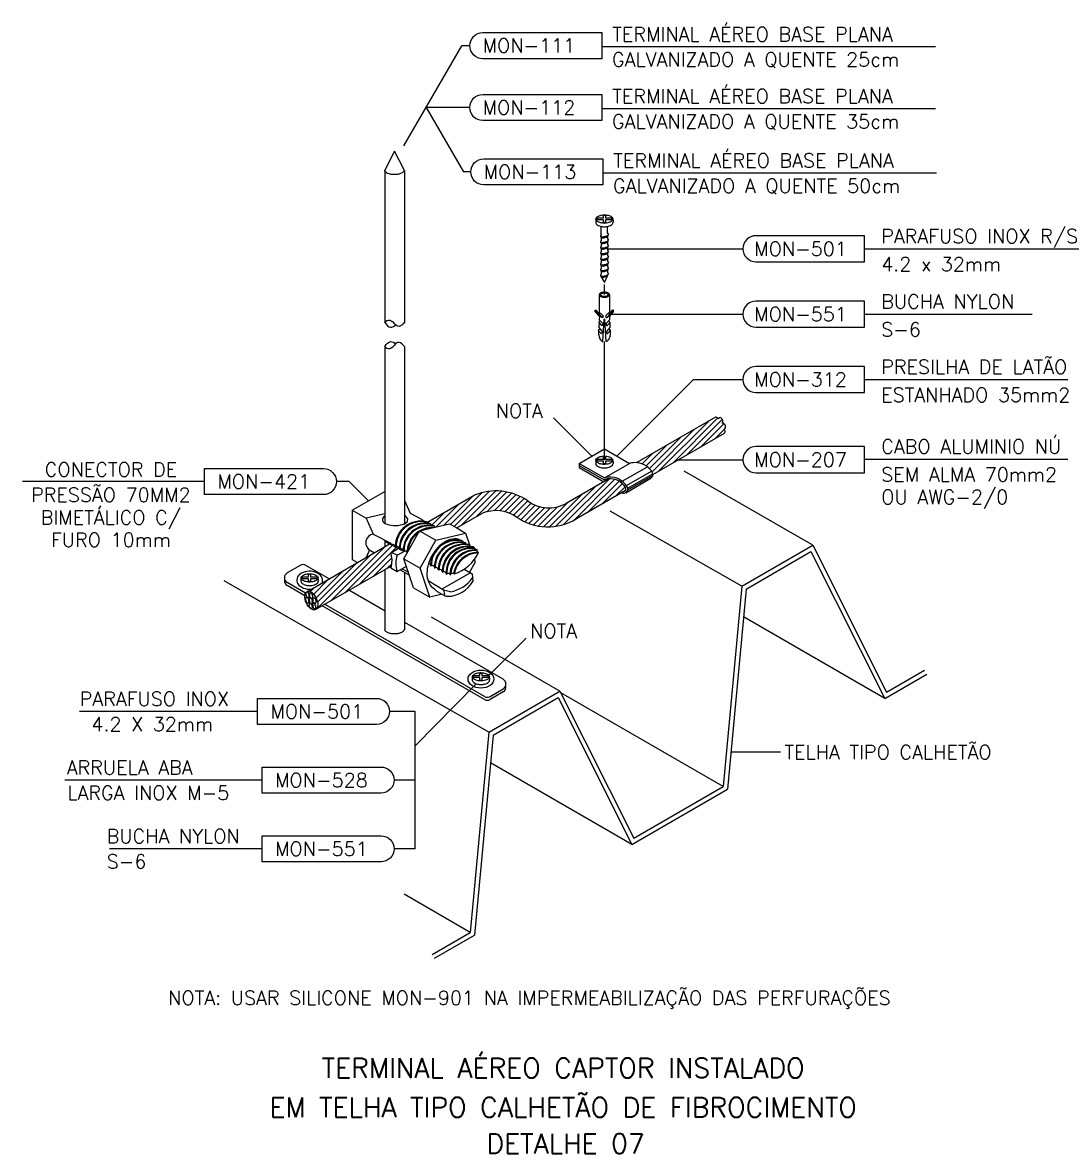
# Model space of a CAD drawing. Extents: x -1836 to 8857, y -4220 to 3051.
# Drawn here: x 7155 to 7987, y -1178 to -272 of the extents above; entities that cross this region are included whole.
import ezdxf
from ezdxf.enums import TextEntityAlignment as Align

# ---------------------------------------------------------------- set-up
doc = ezdxf.new("R2010")
doc.units = 0
doc.header["$MEASUREMENT"] = 0
for name, color, linetype in [('15', 1, 'CONTINUOUS'), ('25', 2, 'CONTINUOUS'), ('50', 5, 'CONTINUOUS')]:
    doc.layers.add(name, color=color, linetype=linetype)
doc.styles.add('25CL', font='ROMANS.shx', dxfattribs={"height": 2.5})
doc.styles.add('35CL', font='ROMANS.shx', dxfattribs={"height": 3.5})

# ---------------------------------------------------------------- blocks, each defined once
blk = doc.blocks.new('CABPAR')
at = {"layer": '25'}
for p, q in [((137.23, 193.35), (137.23, 193.02)), ((138.6, 193.45), (137.48, 193.45)), ((137.52, 193.8), (138.6, 193.8)), ((138.6, 193.8), (138.6, 194.18)), ((138.6, 193.01), (138.6, 193.45)), ((138.95, 193.8), (140.03, 193.8)), ((140.07, 193.45), (138.95, 193.45)), ((140.32, 193.35), (140.32, 193.02))]:
    blk.add_line(p, q, dxfattribs=at)
for points in [[(138.95, 194.18), (138.95, 193.8)], [(138.95, 193.45), (138.95, 193.01)]]:
    blk.add_lwpolyline(points, dxfattribs=at)
blk.add_lwpolyline([(137.23, 193.02, 0.171363), (137.32, 192.74, 0.104784), (137.68, 192.45, 0.066292), (138.15, 192.29, 0.052434), (138.78, 192.22, 0.052434), (139.4, 192.29, 0.066292), (139.87, 192.45, 0.104784), (140.23, 192.74, 0.171363), (140.32, 193.02, 0.171363)], format="xyb", dxfattribs=at)
for centre, start, end in [((138.23, 193.35), 156.6029, 180), ((139.32, 193.35), 360, 23.2617)]:
    blk.add_arc(centre, 1, start, end, dxfattribs=at)
for points, knots in [([(137.28, 193.6), (137.28, 193.48), (137.33, 193.37), (137.56, 193.15), (137.73, 193.05), (138.15, 192.91), (138.39, 192.87), (138.97, 192.84), (139.31, 192.88), (139.87, 193.07), (140.08, 193.21), (140.3, 193.5), (140.3, 193.66), (140.13, 193.93), (139.98, 194.06), (139.57, 194.24), (139.31, 194.3), (138.76, 194.35), (138.47, 194.34), (137.96, 194.23), (137.73, 194.14), (137.41, 193.92), (137.31, 193.79), (137.28, 193.64), (137.28, 193.62), (137.28, 193.6)], [0, 0, 0, 0, 0.494464, 0.494464, 0.988928, 0.988928, 1.483392, 1.483392, 2.137893, 2.137893, 2.792394, 2.792394, 3.446894, 3.446894, 3.994497, 3.994497, 4.5421, 4.5421, 5.089703, 5.089703, 5.637306, 5.637306, 6.184909, 6.184909, 6.283185, 6.283185, 6.283185, 6.283185]), ([(137.52, 193.8), (137.47, 193.74), (137.44, 193.68), (137.43, 193.62), (137.43, 193.61), (137.43, 193.6), (137.43, 193.56), (137.44, 193.51), (137.47, 193.46), (137.48, 193.45), (137.48, 193.45)], [5.8463039, 5.8463039, 5.8463039, 5.8463039, 6.180354, 6.180354, 6.2831853, 6.2831853, 6.2831853, 6.5890722, 6.5890722, 6.6212886, 6.6212886, 6.6212886, 6.6212886]), ([(138.95, 194.18), (138.85, 194.19), (138.75, 194.19), (138.63, 194.19), (138.62, 194.19), (138.6, 194.18)], [10.8721339, 10.8721339, 10.8721339, 10.8721339, 11.0851133, 11.0851133, 11.1153248, 11.1153248, 11.1153248, 11.1153248]), ([(140.07, 193.45), (140.1, 193.49), (140.12, 193.53), (140.13, 193.61), (140.12, 193.66), (140.08, 193.74), (140.06, 193.77), (140.03, 193.8)], [9.0870699, 9.0870699, 9.0870699, 9.0870699, 9.3535221, 9.3535221, 9.6944157, 9.6944157, 9.8615353, 9.8615353, 9.8615353, 9.8615353]), ([(138.6, 193.01), (138.68, 193), (138.77, 193), (138.88, 193.01), (138.92, 193.01), (138.95, 193.01)], [7.7341555, 7.7341555, 7.7341555, 7.7341555, 7.9027734, 7.9027734, 7.9773547, 7.9773547, 7.9773547, 7.9773547])]:
    blk.add_open_spline(points, degree=3, knots=knots, dxfattribs=at)
blk = doc.blocks.new('PARAFUSO')
at = {"layer": '15'}
blk.add_blockref('CABPAR', (-138.78, -193.02), dxfattribs=at)

msp = doc.modelspace()

# ---------------------------------------------------------------- hatches: boundary and pattern name
at = {"layer": '15'}
h = msp.add_hatch(dxfattribs=at)
h.set_pattern_fill('ANSI31', color=256, scale=27, angle=180, style=0)
h.set_pattern_definition([(225, (-20878.1366, 2189.2876), (2.3864854, -2.3864854), [])])
h.paths.add_polyline_path([(7646.54, -624.9, -0.005493), (7646.89, -624.94, -0.247492), (7659.21, -633.16, -0.082961), (7659.46, -634.27), (7716.8, -601.15), (7716.53, -598.02), (7717.17, -594.63), (7714.72, -593.24), (7715.07, -590.36), (7711.71, -589.64), (7709.46, -588.58)])
h.paths.add_polyline_path([(7589.93, -657.59, -0.295046), (7559.29, -655.54, 0.256772), (7516.36, -651.07), (7478.4, -672.84, 0.163387), (7479.67, -673.63, -0.020598), (7481.32, -673.95, -0.980636), (7481.32, -674.23, 0.185268), (7482.67, -675.29, -0.022234), (7484.45, -675.62, -0.980443), (7484.45, -675.91, 0.087924), (7484.98, -676.51), (7496.45, -673.84), (7502.34, -677.23), (7522.49, -665.6, -0.256772), (7550.3, -668.5, 0.284361), (7596.38, -670.92), (7637.43, -647.22, 0.268914), (7637.7, -645.32, 0.297539), (7624.24, -637.78)])
h = msp.add_hatch(dxfattribs=at)
h.set_pattern_fill('ANSI31', color=256, scale=27, angle=180, style=0)
h.set_pattern_definition([(225, (-19767.6105, 2322.525), (2.3864854, -2.3864854), [])])
edge = h.paths.add_edge_path()
edge.add_line((7449.92, -707.5), (7450.02, -707.41))
edge.add_arc((7432.31, -703.26), 18.19, 346.82636, 378.92868)
edge.add_line((7449.51, -697.36), (7455.75, -693.76))
edge.add_line((7455.75, -693.76), (7448.62, -690.04))
edge.add_line((7448.62, -690.04), (7382.37, -728.29))
edge.add_arc((7383.23, -730.2), 2.1, 97.76507, 114.07724, ccw=False)
edge.add_ellipse((7385.79, -735.42), major_axis=(-3.42, 7.13), ratio=0.527314, start_angle=184.60859, end_angle=360, ccw=False)
edge.add_line((7389.51, -742.38), (7449.92, -707.5))

# ---------------------------------------------------------------- linework, layer by layer
at = {"layer": '15', "color": 1}
for p, q in [((7460.08, -371.12), (7506.4, -290.9)), ((7512.81, -290.9), (7506.4, -290.9)), ((7885.82, -291.9), (7618.39, -291.9)), ((7512.81, -340.38), (7477.83, -340.38)), ((7477.83, -340.38), (7507.61, -391.97)), ((7885.82, -341.4), (7618.39, -341.4)), ((7513.61, -391.97), (7507.61, -391.97)), ((7886.62, -392.97), (7619.2, -392.97)), ((7300.42, -640.06), (7154.68, -640.06)), ((7416.26, -640.07), (7406.01, -640.07)), ((7342.89, -824.17), (7200.12, -824.17)), ((7468.99, -824.16), (7448.48, -824.16)), ((7468.99, -934.2), (7468.99, -824.16)), ((7346.58, -879.19), (7188.36, -879.19)), ((7468.99, -879.18), (7452.16, -879.18)), ((7346.58, -934.21), (7224.26, -934.21)), ((7468.99, -934.2), (7452.16, -934.2))]:
    msp.add_line(p, q, dxfattribs=at)
at = {"layer": '15'}
for p, q in [((7623.12, -453.55), (7731.5, -453.55)), ((7828.74, -453.56), (8023.12, -453.56)), ((7620.56, -490.27), (7620.56, -482.08)), ((7626.21, -505.93), (7731.5, -505.93)), ((7828.74, -505.94), (7963.01, -505.94)), ((7620.56, -622.81), (7620.56, -527.92)), ((7630.59, -619.74), (7692.03, -558.3)), ((7692.03, -558.3), (7731.5, -558.3)), ((7828.74, -558.31), (8012.51, -558.31)), ((7579.79, -589.02), (7610.51, -619.74)), ((7679.77, -622.54), (7731.5, -622.51)), ((7828.74, -622.04), (8020.32, -622.04)), ((7634.86, -639.75), (7654.95, -628.15)), ((7638.2, -643.26), (7658.29, -631.66)), ((7639.3, -645.34), (7659.39, -633.74)), ((7431.62, -655.42), (7416.26, -640.07)), ((7639.31, -646.7), (7659.4, -635.1)), ((7557.99, -765.37), (7527.27, -796.09)), ((7468.99, -851.67), (7517.83, -802.01)), ((7721.89, -856.59), (7761.53, -856.59))]:
    msp.add_line(p, q, dxfattribs=at)
for points in [[(7617.4, -443.46, 0.24548), (7617.59, -443.71, 0.082009), (7618.46, -443.91, 0.04047), (7619.44, -443.9, 0.029714), (7620.75, -443.7, 0.029714), (7622.04, -443.35, 0.04047), (7622.93, -442.96, 0.082009), (7623.64, -442.42, 0.24548), (7623.72, -442.12, 0.24548)], [(7617.97, -444.38, 0.24548), (7618.13, -444.58, 0.082009), (7618.84, -444.75, 0.04047), (7619.64, -444.74, 0.029714), (7620.72, -444.58, 0.029714), (7621.77, -444.29, 0.04047), (7622.51, -443.97, 0.082009), (7623.08, -443.53, 0.24548), (7623.15, -443.28, 0.24548)], [(7617.4, -447.97, 0.24548), (7617.59, -448.22, 0.082009), (7618.46, -448.42, 0.04047), (7619.44, -448.41, 0.029714), (7620.75, -448.21, 0.029714), (7622.04, -447.86, 0.04047), (7622.93, -447.47, 0.082009), (7623.64, -446.93, 0.24548), (7623.72, -446.63, 0.24548)], [(7617.4, -452.49, 0.24548), (7617.59, -452.73, 0.082009), (7618.46, -452.93, 0.04047), (7619.44, -452.92, 0.029714), (7620.75, -452.73, 0.029714), (7622.04, -452.37, 0.04047), (7622.93, -451.98, 0.082009), (7623.64, -451.44, 0.24548), (7623.72, -451.14, 0.24548)], [(7617.97, -448.89, 0.24548), (7618.13, -449.09, 0.082009), (7618.84, -449.26, 0.04047), (7619.64, -449.25, 0.029714), (7620.72, -449.09, 0.029714), (7621.77, -448.8, 0.04047), (7622.51, -448.48, 0.082009), (7623.08, -448.04, 0.24548), (7623.15, -447.79, 0.24548)], [(7617.97, -453.4, 0.24548), (7618.13, -453.6, 0.082009), (7618.84, -453.77, 0.04047), (7619.64, -453.76, 0.029714), (7620.72, -453.6, 0.029714), (7621.77, -453.31, 0.04047), (7622.51, -452.99, 0.082009), (7623.08, -452.55, 0.24548), (7623.15, -452.3, 0.24548)], [(7617.4, -457, 0.24548), (7617.59, -457.24, 0.082009), (7618.46, -457.44, 0.04047), (7619.44, -457.43, 0.029714), (7620.75, -457.24, 0.029714), (7622.04, -456.88, 0.04047), (7622.93, -456.49, 0.082009), (7623.64, -455.95, 0.24548), (7623.72, -455.65, 0.24548)], [(7617.4, -461.51, 0.24548), (7617.59, -461.75, 0.082009), (7618.46, -461.95, 0.04047), (7619.44, -461.94, 0.029714), (7620.75, -461.75, 0.029714), (7622.04, -461.39, 0.04047), (7622.93, -461, 0.082009), (7623.64, -460.46, 0.24548), (7623.72, -460.16, 0.24548)], [(7617.97, -457.91, 0.24548), (7618.13, -458.11, 0.082009), (7618.84, -458.28, 0.04047), (7619.64, -458.27, 0.029714), (7620.72, -458.11, 0.029714), (7621.77, -457.82, 0.04047), (7622.51, -457.5, 0.082009), (7623.08, -457.06, 0.24548), (7623.15, -456.81, 0.24548)], [(7617.97, -462.42, 0.24548), (7618.13, -462.62, 0.082009), (7618.84, -462.79, 0.04047), (7619.64, -462.78, 0.029714), (7620.72, -462.62, 0.029714), (7621.77, -462.33, 0.04047), (7622.51, -462.01, 0.082009), (7623.08, -461.57, 0.24548), (7623.15, -461.32, 0.24548)], [(7617.4, -466.02, 0.24548), (7617.59, -466.26, 0.082009), (7618.46, -466.46, 0.04047), (7619.44, -466.46, 0.029714), (7620.75, -466.26, 0.029714), (7622.04, -465.9, 0.04047), (7622.93, -465.51, 0.082009), (7623.64, -464.97, 0.24548), (7623.72, -464.67, 0.24548)], [(7617.4, -470.53, 0.24548), (7617.59, -470.77, 0.082009), (7618.46, -470.98, 0.04047), (7619.44, -470.97, 0.029714), (7620.75, -470.77, 0.029714), (7622.04, -470.41, 0.04047), (7622.93, -470.02, 0.082009), (7623.64, -469.48, 0.24548), (7623.72, -469.18, 0.24548)], [(7617.97, -466.93, 0.24548), (7618.13, -467.13, 0.082009), (7618.84, -467.3, 0.04047), (7619.64, -467.29, 0.029714), (7620.72, -467.13, 0.029714), (7621.77, -466.84, 0.04047), (7622.51, -466.52, 0.082009), (7623.08, -466.08, 0.24548), (7623.15, -465.83, 0.24548)], [(7617.97, -471.45, 0.24548), (7618.13, -471.64, 0.082009), (7618.84, -471.81, 0.04047), (7619.64, -471.8, 0.029714), (7620.72, -471.64, 0.029714), (7621.77, -471.35, 0.04047), (7622.51, -471.03, 0.082009), (7623.08, -470.59, 0.24548), (7623.15, -470.34, 0.24548)], [(7617.4, -475.04, 0.24548), (7617.59, -475.28, 0.082009), (7618.46, -475.49, 0.04047), (7619.44, -475.48, 0.029714), (7620.75, -475.28, 0.029714), (7622.04, -474.92, 0.04047), (7622.93, -474.54, 0.082009), (7623.64, -473.99, 0.24548), (7623.72, -473.69, 0.24548)], [(7617.97, -475.96, 0.24548), (7618.13, -476.15, 0.082009), (7618.84, -476.32, 0.04047), (7619.64, -476.31, 0.029714), (7620.72, -476.15, 0.029714), (7621.77, -475.86, 0.04047), (7622.51, -475.54, 0.082009), (7623.08, -475.1, 0.24548), (7623.15, -474.86, 0.24548)]]:
    msp.add_lwpolyline(points, format="xyb", dxfattribs=at)
for centre, radius, start, end in [((7473.53, -692.14), 20.41, 76.79051, 179.54825), ((7474.11, -692.55), 20.41, 78.48195, 179.54825), ((7476.66, -693.82), 20.41, 81.51067, 179.54825), ((7477.24, -694.23), 20.41, 78.48195, 179.54825), ((7479.79, -695.49), 20.41, 81.8574, 179.54825), ((7480.37, -695.9), 20.41, 78.48195, 179.54825), ((7482.92, -697.17), 20.41, 87.43965, 179.54825), ((7483.5, -697.58), 20.41, 94.56256, 176.40652), ((7476.66, -693.82), 20.41, 76.79051, 81.51067), ((7479.79, -695.49), 20.41, 76.79051, 81.88536), ((7502.28, -707.63), 20.41, 78.61915, 179.54825), ((7501.7, -707.22), 20.41, 76.79051, 131.24061), ((7501.7, -707.22), 20.41, 147.762, 179.54825), ((7504.83, -708.9), 20.41, 76.79051, 179.54825), ((7505.41, -709.34), 20.41, 78.64255, 179.54825), ((7507.96, -710.57), 20.41, 76.79051, 179.54825), ((7508.55, -710.98), 20.41, 78.48195, 179.54825), ((7511.09, -712.25), 20.41, 76.79051, 179.54825), ((7511.68, -712.66), 20.41, 78.48195, 179.54825), ((7513.12, -712.67), 19.33, 77.44885, 183.24272), ((7513.7, -713.07), 19.33, 79.222, 183.27184), ((7517.22, -715.16), 20.41, 85.96876, 177.32238), ((7517.8, -715.57), 20.41, 87.8468, 177.32238), ((7519.93, -717.02), 20.41, 91.42711, 170.75773), ((7520.45, -717.51), 20.41, 92.24591, 170.08355)]:
    msp.add_arc(centre, radius, start, end, dxfattribs=at)
at = {"layer": '25', "color": 2}
for p, q in [((7452.4, -375.37), (7444.65, -390.61)), ((7460.4, -390.86), (7452.4, -375.37)), ((7460.4, -390.86), (7460.4, -512.35)), ((7460.4, -531.94), (7460.4, -673.79)), ((7659.46, -634.27), (7716.8, -601.15)), ((7787.49, -691.03), (7684.57, -631.61)), ((7418.59, -662.95), (7444.65, -647.9)), ((7478.4, -672.84), (7516.36, -651.07)), ((7460.4, -655.1), (7465.02, -665.48)), ((7418.59, -662.95), (7418.59, -702.43)), ((7418.59, -662.95), (7429.9, -669.48)), ((7444.65, -665.93), (7429.9, -669.48)), ((7429.9, -669.48), (7435.52, -682.1)), ((7465.02, -665.48), (7474.62, -670.5)), ((7502.34, -677.23), (7522.49, -665.6)), ((7730.53, -723.92), (7625.16, -663.66)), ((7472.59, -679.4), (7484.98, -676.51)), ((7484.98, -676.51), (7496.45, -673.84)), ((7496.45, -673.84), (7502.34, -677.23)), ((7502.34, -677.23), (7509.42, -681.32)), ((7435.52, -682.1), (7449.61, -689.46)), ((7444.52, -687.89), (7458.61, -695.26)), ((7460.01, -701.88), (7472.59, -679.4)), ((7472.59, -679.4), (7485.55, -686.89)), ((7472.98, -709.36), (7485.55, -686.89)), ((7485.55, -686.89), (7509.42, -681.32)), ((7509.42, -681.32), (7512.54, -690.68)), ((7382.37, -728.29), (7449.61, -689.46)), ((7432.59, -694.83), (7429.83, -700.89)), ((7433.29, -695.24), (7436.45, -697.06)), ((7456.22, -693.49), (7449.51, -697.36)), ((7454.7, -699.11), (7460.96, -695.49)), ((7730.53, -723.92), (7787.49, -691.03)), ((7734.01, -726.15), (7785.95, -696.17)), ((7785.95, -696.17), (7845.03, -813.81)), ((7787.49, -691.03), (7846.56, -808.68)), ((7418.59, -702.43), (7422.87, -704.9)), ((7460.01, -701.88), (7472.98, -709.36)), ((7467.75, -725.13), (7460.01, -701.88)), ((7517.16, -704.57), (7512.64, -712.66)), ((7516.47, -702.52), (7517.16, -704.57)), ((7376.98, -707.2), (7366.53, -713.23)), ((7400.19, -718), (7381.48, -707.2)), ((7389.22, -742.55), (7450.01, -707.45)), ((7449.51, -709.16), (7454.7, -712.16)), ((7454.7, -712.16), (7462.03, -707.92)), ((7457.09, -710.77), (7464.38, -714.98)), ((7458.65, -709.87), (7463.63, -712.75)), ((7480.72, -732.62), (7472.98, -709.36)), ((7513.36, -713.05), (7490.39, -726.31)), ((7514.76, -713.84), (7515.12, -720.12)), ((7528.01, -840.86), (7316.1, -719.67)), ((7364.28, -717.13), (7364.28, -719.48)), ((7381.16, -729.47), (7366.53, -721.03)), ((7380.59, -731.49), (7366.53, -723.37)), ((7491.84, -727.12), (7479.35, -719.65)), ((7484.69, -726.61), (7482.18, -724.42)), ((7730.53, -723.92), (7715.62, -884.29)), ((7445.11, -743.94), (7415.96, -727.11)), ((7467.75, -725.13), (7480.72, -732.62)), ((7490.62, -730.31), (7480.72, -732.62)), ((7486.73, -728.06), (7492.85, -731.59)), ((7734.01, -726.15), (7719.1, -886.52)), ((7524.54, -814.6), (7394.48, -739.51)), ((7524.47, -812.22), (7396.51, -738.34)), ((7584.96, -807.97), (7482.04, -748.54)), ((7845.03, -813.81), (7731.93, -748.52)), ((7539.46, -798.41), (7460.86, -753.03)), ((7845.03, -813.81), (7878.79, -794.31)), ((7846.56, -808.68), (7876.95, -791.13)), ((7528.01, -840.86), (7584.96, -807.97)), ((7528.96, -812.22), (7539.45, -806.21)), ((7539.49, -808.56), (7529.04, -814.6)), ((7531.49, -843.09), (7583.43, -813.1)), ((7583.43, -813.1), (7642.5, -930.75)), ((7584.96, -807.97), (7644.04, -925.62)), ((7715.62, -884.29), (7585.59, -809.21)), ((7528.01, -840.86), (7513.1, -1001.22)), ((7531.49, -843.09), (7516.58, -1003.45)), ((7642.5, -930.75), (7529.41, -865.45)), ((7642.5, -930.75), (7719.1, -886.52)), ((7644.04, -925.62), (7715.62, -884.29)), ((7513.1, -1001.22), (7460.15, -970.65)), ((7482.71, -1018.77), (7513.1, -1001.22)), ((7484.55, -1021.95), (7516.58, -1003.45))]:
    msp.add_line(p, q, dxfattribs=at)
at = {"layer": '25'}
for p, q in [((7444.65, -390.63), (7444.65, -512.51)), ((7613.6, -430.82), (7613.6, -432.32)), ((7619.78, -430.38), (7614.73, -430.38)), ((7614.92, -428.8), (7619.78, -428.8)), ((7619.78, -428.8), (7619.78, -427.06)), ((7619.78, -432.35), (7619.78, -430.38)), ((7621.36, -428.8), (7626.21, -428.8)), ((7626.39, -430.38), (7621.36, -430.38)), ((7627.53, -430.81), (7627.53, -432.32)), ((7617.97, -442.13), (7617.4, -443.46)), ((7617.54, -443.67), (7617.97, -444.38)), ((7617.97, -442.13), (7617.97, -435.65)), ((7623.08, -443.53), (7623.15, -445.54)), ((7623.15, -441.03), (7623.15, -435.65)), ((7623.15, -441.03), (7623.72, -442.12)), ((7623.61, -442.45), (7623.15, -443.28)), ((7617.97, -446.64), (7617.4, -447.97)), ((7617.97, -451.15), (7617.4, -452.49)), ((7617.54, -448.18), (7617.97, -448.89)), ((7617.54, -452.69), (7617.97, -453.4)), ((7617.97, -444.38), (7617.97, -446.64)), ((7617.97, -448.89), (7617.97, -451.15)), ((7623.08, -448.04), (7623.15, -450.05)), ((7623.08, -452.55), (7623.15, -454.56)), ((7623.15, -445.54), (7623.72, -446.63)), ((7623.61, -446.96), (7623.15, -447.79)), ((7623.15, -450.05), (7623.72, -451.14)), ((7623.61, -451.47), (7623.15, -452.3)), ((7617.97, -455.66), (7617.4, -457)), ((7617.97, -460.17), (7617.4, -461.51)), ((7617.54, -457.21), (7617.97, -457.91)), ((7617.54, -461.72), (7617.97, -462.42)), ((7617.97, -453.4), (7617.97, -455.66)), ((7617.97, -457.91), (7617.97, -460.17)), ((7623.08, -457.06), (7623.15, -459.07)), ((7623.08, -461.57), (7623.15, -463.58)), ((7623.15, -454.56), (7623.72, -455.65)), ((7623.61, -455.98), (7623.15, -456.81)), ((7623.15, -459.07), (7623.72, -460.16)), ((7623.61, -460.49), (7623.15, -461.32)), ((7617.97, -464.68), (7617.4, -466.02)), ((7617.97, -469.19), (7617.4, -470.53)), ((7617.54, -466.23), (7617.97, -466.93)), ((7617.54, -470.74), (7617.97, -471.45)), ((7617.97, -462.42), (7617.97, -464.68)), ((7617.97, -466.93), (7617.97, -469.19)), ((7623.08, -466.08), (7623.15, -468.09)), ((7623.08, -470.59), (7623.15, -472.6)), ((7623.15, -463.58), (7623.72, -464.67)), ((7623.61, -465), (7623.15, -465.83)), ((7623.15, -468.09), (7623.72, -469.18)), ((7623.61, -469.51), (7623.15, -470.34)), ((7617.97, -473.7), (7617.4, -475.04)), ((7617.54, -475.25), (7617.97, -475.96)), ((7617.97, -471.45), (7617.97, -473.7)), ((7618.07, -476.1), (7620.56, -480.56)), ((7620.56, -480.56), (7622.99, -475.2)), ((7623.15, -472.6), (7623.72, -473.69)), ((7623.61, -474.02), (7623.15, -474.86)), ((7616.49, -490.37), (7616.49, -504.22)), ((7624.63, -490.37), (7624.63, -504.22)), ((7613.2, -504.01), (7613.28, -502.73)), ((7616.6, -507.83), (7613.2, -504.01)), ((7616.88, -506.79), (7613.28, -502.73)), ((7616.74, -505.94), (7614, -502.86)), ((7616.49, -504.22), (7619.05, -506.78)), ((7616.88, -506.79), (7618.45, -508.55)), ((7624.63, -504.22), (7622.07, -506.78)), ((7624.24, -506.79), (7622.68, -508.55)), ((7624.24, -506.79), (7627.84, -502.73)), ((7624.39, -505.94), (7627.12, -502.86)), ((7624.52, -507.83), (7627.92, -504.01)), ((7627.92, -504.01), (7627.84, -502.73)), ((7616.33, -512.5), (7616.08, -516.73)), ((7616.6, -507.83), (7616.45, -510.39)), ((7616.45, -510.39), (7618.92, -513.17)), ((7616.51, -513.13), (7618.07, -514.89)), ((7619.26, -527.92), (7620.34, -509.84)), ((7620.34, -509.84), (7620.79, -509.84)), ((7621.86, -527.92), (7620.79, -509.84)), ((7624.67, -510.39), (7622.2, -513.17)), ((7624.62, -513.13), (7623.05, -514.89)), ((7624.52, -507.83), (7624.67, -510.39)), ((7624.8, -512.5), (7625.05, -516.73)), ((7616.08, -516.73), (7618.55, -519.52)), ((7616.13, -519.48), (7617.7, -521.24)), ((7625.05, -516.73), (7622.57, -519.52)), ((7624.99, -519.48), (7623.43, -521.24)), ((7444.65, -531.78), (7444.65, -673.29)), ((7709.46, -588.58), (7646.54, -624.9)), ((7711.71, -589.64), (7712.53, -588.98)), ((7717.16, -597.51), (7716.53, -598.02)), ((7600.46, -625.54), (7620.55, -613.94)), ((7620.55, -613.94), (7640.64, -625.54)), ((7654.1, -620.54), (7646.54, -624.9)), ((7600.46, -625.54), (7600.46, -628.89)), ((7600.46, -625.54), (7620.55, -637.14)), ((7600.46, -627.21), (7620.26, -638.64)), ((7600.46, -628.89), (7620.06, -640.2)), ((7620.55, -637.14), (7640.64, -625.54)), ((7624.24, -637.78), (7589.93, -657.59)), ((7637.65, -649.01), (7657.74, -637.41)), ((7637.43, -647.22), (7596.38, -670.92)), ((7444.65, -686.87), (7444.65, -692.33)), ((7444.65, -710.54), (7444.65, -758.53)), ((7460.39, -712.68), (7460.39, -758.77)), ((7508.3, -710.2), (7514.76, -713.87)), ((7497.27, -728.33), (7491.69, -727.09))]:
    msp.add_line(p, q, dxfattribs=at)
at = {"layer": '25', "color": 0}
for p, q in [((7450.6, -690.66), (7450.7, -690.56)), ((7449.92, -707.5), (7450.02, -707.41))]:
    msp.add_line(p, q, dxfattribs=at)
at = {"layer": '25'}
for points in [[(7512.81, -290.88, -0.414214), (7523.24, -280.45), (7618.39, -280.45), (7618.39, -301.33), (7523.24, -301.33, -0.414214), (7512.81, -290.9)], [(7512.81, -340.38, -0.414214), (7523.24, -329.95), (7618.39, -329.95), (7618.39, -350.83), (7523.24, -350.83, -0.414214), (7512.81, -340.4)], [(7513.61, -391.95, -0.414214), (7524.04, -381.52), (7619.2, -381.52), (7619.2, -402.4), (7524.04, -402.4, -0.414214), (7513.61, -391.97)], [(7613.6, -432.32, 0.171363), (7614.03, -433.54, 0.104784), (7615.64, -434.85, 0.066292), (7617.75, -435.6, 0.052434), (7620.56, -435.9, 0.052434), (7623.38, -435.6, 0.066292), (7625.49, -434.85, 0.104784), (7627.1, -433.54, 0.171363), (7627.53, -432.32, 0.171363)], [(7731.5, -453.57, 0.414214), (7741.93, -464), (7828.74, -464), (7828.74, -443.13), (7741.93, -443.13, 0.414214), (7731.5, -453.55)], [(7731.5, -505.95, 0.414214), (7741.93, -516.37), (7828.74, -516.37), (7828.74, -495.5), (7741.93, -495.5, 0.414214), (7731.5, -505.93)], [(7616.74, -505.94, -0.122515), (7616.99, -505.49, -0.046481), (7617.4, -505.13, -0.064948)], [(7624.39, -505.94, 0.122515), (7624.13, -505.49, 0.046481), (7623.73, -505.13, 0.064948)], [(7616.53, -513.21, -0.174705), (7616.33, -512.5, -0.174705)], [(7616.33, -512.5, -0.174705), (7616.62, -511.83, -0.074458), (7617.29, -511.29, -0.064948)], [(7616.51, -513.13, -0.021127), (7616.45, -513.08, -0.170198)], [(7624.8, -512.5, 0.174705), (7624.51, -511.83, 0.074458), (7623.83, -511.29, 0.064948)], [(7624.59, -513.21, 0.174705), (7624.8, -512.5, 0.174705)], [(7624.62, -513.13, 0.021127), (7624.67, -513.08, 0.170198)], [(7615.96, -518.73, 0.005298), (7615.93, -519.11, 0.048405), (7616.06, -522.61, 0.062165), (7616.76, -525.26, 0.102796), (7618.16, -527.36, 0.153617), (7619.26, -527.92, 0.181773)], [(7615.95, -518.85, -0.174705), (7616.24, -518.17, -0.074458), (7616.92, -517.64, -0.064948)], [(7616.08, -519.42, -0.138405), (7615.95, -518.85, -0.174705)], [(7616.13, -519.48, -0.021127), (7616.08, -519.42, -0.170198)], [(7625.16, -518.73, -0.005298), (7625.19, -519.11, -0.048405), (7625.06, -522.61, -0.062165), (7624.36, -525.26, -0.102796), (7622.96, -527.36, -0.153617), (7621.86, -527.92, -0.181773)], [(7625.17, -518.85, 0.174705), (7624.88, -518.17, 0.074458), (7624.21, -517.64, 0.064948)], [(7624.99, -519.48, 0.021127), (7625.05, -519.42, 0.170198)], [(7625.05, -519.42, 0.138405), (7625.17, -518.85, 0.174705)], [(7731.5, -558.32, 0.414214), (7741.93, -568.75), (7828.74, -568.75), (7828.74, -547.87), (7741.93, -547.87, 0.414214), (7731.5, -558.3)], [(7731.5, -622.51, 0.414214), (7741.93, -632.94), (7828.74, -632.94), (7828.74, -612.06), (7741.93, -612.06, 0.414214), (7731.5, -622.49)], [(7406.01, -640.07, -0.414214), (7395.58, -650.49), (7300.42, -650.49), (7300.42, -629.62), (7395.58, -629.62, -0.414214), (7406.01, -640.05)], [(7448.48, -824.18, -0.414214), (7438.05, -834.61), (7342.89, -834.61), (7342.89, -813.73), (7438.05, -813.73, -0.414214), (7448.48, -824.16)], [(7452.16, -879.2, -0.414214), (7441.73, -889.63), (7346.58, -889.63), (7346.58, -868.75), (7441.73, -868.75, -0.414214), (7452.16, -879.18)], [(7452.16, -934.22, -0.414214), (7441.73, -944.65), (7346.58, -944.65), (7346.58, -923.77), (7441.73, -923.77, -0.414214), (7452.16, -934.2)]]:
    msp.add_lwpolyline(points, format="xyb", dxfattribs=at)
at = {"layer": '25', "color": 2}
for points in [[(7460.4, -390.86, 0.04203), (7459.8, -391.76, -0.101949), (7457.98, -393.11, -0.060708), (7455.63, -393.87, -0.047029), (7452.47, -394.18, -0.047029), (7449.3, -393.89, -0.060708), (7446.95, -393.15, -0.101949), (7445.11, -391.82, -0.18556), (7444.65, -390.63, -0.00171), (7444.65, -390.61, -0.101949)], [(7505.88, -687.17, 0.142777), (7500.64, -685.96, 0.107172), (7493.79, -687.86, 0.078514), (7487.78, -692.34, 0.065858), (7482.44, -699.5, 0.065858), (7479.14, -707.79, 0.078514), (7478.46, -715.26, 0.107172), (7480.42, -722.09, 0.104111), (7482.98, -725.11, 0.004956)], [(7506.09, -687.29, 0.006484), (7505.88, -687.17, 0.142777)], [(7507.95, -688.73, 0.04892), (7506.5, -687.54, 0.142777)], [(7388.84, -742.76, 0.051732), (7389.22, -742.55, 0.104151)], [(7460.4, -758.76, 0.04203), (7459.8, -759.67, -0.101949), (7457.98, -761.01, -0.060708), (7455.63, -761.77, -0.047029), (7452.47, -762.08, -0.047029), (7449.3, -761.8, -0.060708), (7446.95, -761.05, -0.101949), (7445.11, -759.72, -0.18556), (7444.65, -758.53, -0.00171), (7444.65, -758.51, -0.101949)]]:
    msp.add_lwpolyline(points, format="xyb", dxfattribs=at)
at = {"layer": '25'}
for points in [[(7621.36, -427.07), (7621.36, -428.8)], [(7621.36, -430.38), (7621.36, -432.35)], [(7613.28, -502.73), (7613.47, -502.67), (7613.74, -502.72), (7614, -502.86)], [(7627.84, -502.73), (7627.65, -502.67), (7627.38, -502.72), (7627.12, -502.86)], [(7444.65, -512.5), (7445.31, -511.84), (7446.47, -511.09), (7447.62, -510.73), (7448.77, -510.78), (7449.91, -511.24), (7451.05, -512.1), (7452.18, -513.36)], [(7444.65, -512.5), (7445.82, -514.07), (7446.99, -515.24), (7448.14, -515.99), (7449.3, -516.35), (7450.44, -516.3), (7451.58, -515.84), (7452.72, -514.98), (7453.17, -514.47)], [(7460.4, -512.35), (7459.47, -513.59), (7458.4, -514.67), (7457.35, -515.37), (7456.3, -515.7), (7455.26, -515.67), (7454.22, -515.27), (7453.2, -514.5), (7452.18, -513.36)], [(7618.86, -513.05), (7618.91, -513.14), (7618.95, -513.21), (7618.98, -513.28), (7619.01, -513.35), (7619.04, -513.4), (7619.06, -513.45), (7619.08, -513.5), (7619.1, -513.54), (7619.11, -513.58), (7619.12, -513.61), (7619.13, -513.65), (7619.14, -513.68), (7619.15, -513.71), (7619.15, -513.74), (7619.16, -513.77), (7619.16, -513.8), (7619.16, -513.84), (7619.17, -513.87), (7619.17, -513.9), (7619.17, -513.94), (7619.17, -513.98), (7619.17, -514.01), (7619.17, -514.05), (7619.17, -514.09), (7619.16, -514.13), (7619.16, -514.17), (7619.15, -514.2), (7619.15, -514.24), (7619.14, -514.28), (7619.13, -514.32), (7619.12, -514.36), (7619.11, -514.39), (7619.11, -514.43), (7619.1, -514.47), (7619.09, -514.5), (7619.08, -514.54), (7619.07, -514.57), (7619.06, -514.6), (7619.05, -514.64), (7619.04, -514.67), (7619.03, -514.7), (7619.02, -514.73), (7619, -514.76), (7618.99, -514.78), (7618.97, -514.81), (7618.96, -514.83), (7618.94, -514.86), (7618.93, -514.88), (7618.91, -514.9), (7618.89, -514.91), (7618.87, -514.93), (7618.85, -514.94), (7618.83, -514.95), (7618.81, -514.97), (7618.79, -514.97), (7618.77, -514.98), (7618.75, -514.99), (7618.73, -515), (7618.71, -515), (7618.68, -515), (7618.66, -515.01), (7618.63, -515.01), (7618.6, -515.01), (7618.56, -515.01), (7618.52, -515.01), (7618.48, -515.01), (7618.43, -515.01), (7618.38, -515), (7618.31, -514.99), (7618.24, -514.96), (7618.16, -514.93), (7618.07, -514.89)], [(7619.54, -507.74), (7619.54, -507.74), (7619.54, -507.78), (7619.53, -507.82), (7619.53, -507.86), (7619.52, -507.9), (7619.51, -507.94), (7619.51, -507.98), (7619.5, -508.01), (7619.49, -508.05), (7619.48, -508.09), (7619.47, -508.12), (7619.47, -508.16), (7619.46, -508.19), (7619.45, -508.23), (7619.44, -508.26), (7619.43, -508.29), (7619.42, -508.32), (7619.41, -508.35), (7619.39, -508.38), (7619.38, -508.41), (7619.37, -508.44), (7619.35, -508.46), (7619.33, -508.49), (7619.32, -508.51), (7619.3, -508.53), (7619.28, -508.55), (7619.26, -508.57), (7619.25, -508.58), (7619.23, -508.6), (7619.21, -508.61), (7619.19, -508.62), (7619.17, -508.63), (7619.15, -508.64), (7619.13, -508.65), (7619.1, -508.65), (7619.08, -508.66), (7619.06, -508.66), (7619.03, -508.66), (7619, -508.67), (7618.97, -508.67), (7618.94, -508.67), (7618.9, -508.67), (7618.86, -508.67), (7618.81, -508.66), (7618.75, -508.66), (7618.69, -508.64), (7618.62, -508.62), (7618.54, -508.59), (7618.45, -508.55)], [(7621.58, -507.74), (7621.58, -507.74), (7621.58, -507.78), (7621.59, -507.82), (7621.6, -507.86), (7621.6, -507.9), (7621.61, -507.94), (7621.62, -507.98), (7621.62, -508.01), (7621.63, -508.05), (7621.64, -508.09), (7621.65, -508.12), (7621.66, -508.16), (7621.67, -508.19), (7621.67, -508.23), (7621.68, -508.26), (7621.69, -508.29), (7621.7, -508.32), (7621.72, -508.35), (7621.73, -508.38), (7621.74, -508.41), (7621.76, -508.44), (7621.77, -508.46), (7621.79, -508.49), (7621.81, -508.51), (7621.82, -508.53), (7621.84, -508.55), (7621.86, -508.57), (7621.88, -508.58), (7621.9, -508.6), (7621.92, -508.61), (7621.94, -508.62), (7621.96, -508.63), (7621.98, -508.64), (7622, -508.65), (7622.02, -508.65), (7622.04, -508.66), (7622.07, -508.66), (7622.09, -508.66), (7622.12, -508.67), (7622.15, -508.67), (7622.19, -508.67), (7622.22, -508.67), (7622.27, -508.67), (7622.32, -508.66), (7622.37, -508.66), (7622.43, -508.64), (7622.51, -508.62), (7622.59, -508.59), (7622.68, -508.55)], [(7622.27, -513.05), (7622.22, -513.14), (7622.18, -513.21), (7622.14, -513.28), (7622.11, -513.35), (7622.08, -513.4), (7622.06, -513.45), (7622.04, -513.5), (7622.03, -513.54), (7622.01, -513.58), (7622, -513.61), (7621.99, -513.65), (7621.98, -513.68), (7621.98, -513.71), (7621.97, -513.74), (7621.97, -513.77), (7621.96, -513.8), (7621.96, -513.84), (7621.96, -513.87), (7621.95, -513.9), (7621.95, -513.94), (7621.95, -513.98), (7621.95, -514.01), (7621.95, -514.05), (7621.96, -514.09), (7621.96, -514.13), (7621.97, -514.17), (7621.97, -514.2), (7621.98, -514.24), (7621.98, -514.28), (7621.99, -514.32), (7622, -514.36), (7622.01, -514.39), (7622.02, -514.43), (7622.02, -514.47), (7622.03, -514.5), (7622.04, -514.54), (7622.05, -514.57), (7622.06, -514.6), (7622.07, -514.64), (7622.08, -514.67), (7622.09, -514.7), (7622.11, -514.73), (7622.12, -514.76), (7622.13, -514.78), (7622.15, -514.81), (7622.16, -514.83), (7622.18, -514.86), (7622.2, -514.88), (7622.22, -514.9), (7622.23, -514.91), (7622.25, -514.93), (7622.27, -514.94), (7622.29, -514.95), (7622.31, -514.97), (7622.33, -514.97), (7622.35, -514.98), (7622.37, -514.99), (7622.39, -515), (7622.42, -515), (7622.44, -515), (7622.47, -515.01), (7622.5, -515.01), (7622.53, -515.01), (7622.56, -515.01), (7622.6, -515.01), (7622.64, -515.01), (7622.69, -515.01), (7622.75, -515), (7622.81, -514.99), (7622.88, -514.96), (7622.96, -514.93), (7623.05, -514.89)], [(7618.48, -519.4), (7618.53, -519.48), (7618.57, -519.56), (7618.61, -519.63), (7618.64, -519.69), (7618.66, -519.75), (7618.69, -519.8), (7618.7, -519.84), (7618.72, -519.88), (7618.73, -519.92), (7618.74, -519.96), (7618.75, -519.99), (7618.76, -520.02), (7618.77, -520.06), (7618.78, -520.09), (7618.78, -520.12), (7618.78, -520.15), (7618.79, -520.18), (7618.79, -520.21), (7618.79, -520.25), (7618.79, -520.28), (7618.8, -520.32), (7618.79, -520.36), (7618.79, -520.39), (7618.79, -520.43), (7618.79, -520.47), (7618.78, -520.51), (7618.78, -520.55), (7618.77, -520.59), (7618.76, -520.63), (7618.75, -520.66), (7618.75, -520.7), (7618.74, -520.74), (7618.73, -520.78), (7618.72, -520.81), (7618.71, -520.85), (7618.71, -520.88), (7618.7, -520.91), (7618.69, -520.95), (7618.68, -520.98), (7618.67, -521.01), (7618.65, -521.04), (7618.64, -521.07), (7618.63, -521.1), (7618.61, -521.13), (7618.6, -521.15), (7618.58, -521.18), (7618.57, -521.2), (7618.55, -521.22), (7618.53, -521.24), (7618.51, -521.26), (7618.49, -521.27), (7618.48, -521.29), (7618.46, -521.3), (7618.44, -521.31), (7618.42, -521.32), (7618.39, -521.33), (7618.37, -521.33), (7618.35, -521.34), (7618.33, -521.34), (7618.31, -521.35), (7618.28, -521.35), (7618.25, -521.35), (7618.22, -521.36), (7618.19, -521.36), (7618.15, -521.36), (7618.1, -521.36), (7618.05, -521.35), (7618, -521.34), (7617.94, -521.33), (7617.87, -521.31), (7617.79, -521.28), (7617.7, -521.24)], [(7622.64, -519.4), (7622.59, -519.48), (7622.55, -519.56), (7622.52, -519.63), (7622.48, -519.69), (7622.46, -519.75), (7622.44, -519.8), (7622.42, -519.84), (7622.4, -519.88), (7622.39, -519.92), (7622.38, -519.96), (7622.37, -519.99), (7622.36, -520.02), (7622.35, -520.06), (7622.35, -520.09), (7622.34, -520.12), (7622.34, -520.15), (7622.34, -520.18), (7622.33, -520.21), (7622.33, -520.25), (7622.33, -520.28), (7622.33, -520.32), (7622.33, -520.36), (7622.33, -520.39), (7622.33, -520.43), (7622.34, -520.47), (7622.34, -520.51), (7622.35, -520.55), (7622.35, -520.59), (7622.36, -520.63), (7622.37, -520.66), (7622.38, -520.7), (7622.38, -520.74), (7622.39, -520.78), (7622.4, -520.81), (7622.41, -520.85), (7622.42, -520.88), (7622.43, -520.91), (7622.44, -520.95), (7622.45, -520.98), (7622.46, -521.01), (7622.47, -521.04), (7622.48, -521.07), (7622.49, -521.1), (7622.51, -521.13), (7622.52, -521.15), (7622.54, -521.18), (7622.56, -521.2), (7622.57, -521.22), (7622.59, -521.24), (7622.61, -521.26), (7622.63, -521.27), (7622.65, -521.29), (7622.67, -521.3), (7622.69, -521.31), (7622.71, -521.32), (7622.73, -521.33), (7622.75, -521.33), (7622.77, -521.34), (7622.79, -521.34), (7622.82, -521.35), (7622.84, -521.35), (7622.87, -521.35), (7622.9, -521.36), (7622.94, -521.36), (7622.98, -521.36), (7623.02, -521.36), (7623.07, -521.35), (7623.12, -521.34), (7623.19, -521.33), (7623.26, -521.31), (7623.34, -521.28), (7623.43, -521.24)], [(7444.65, -531.78), (7445.82, -530.22), (7446.99, -529.05), (7448.14, -528.29), (7449.3, -527.94), (7450.44, -527.99), (7451.59, -528.45), (7452.72, -529.31), (7453.17, -529.81)], [(7444.65, -531.78), (7445.31, -532.44), (7446.47, -533.2), (7447.62, -533.56), (7448.77, -533.51), (7449.91, -533.05), (7451.05, -532.19), (7452.18, -530.92)], [(7460.4, -531.94), (7459.47, -530.69), (7458.41, -529.62), (7457.35, -528.92), (7456.3, -528.58), (7455.26, -528.62), (7454.22, -529.02), (7453.2, -529.79), (7452.18, -530.92)]]:
    msp.add_lwpolyline(points, dxfattribs=at)
for points in [[(7624.63, -490.37, 0.174705), (7624.38, -489.68, 0.104203), (7623.44, -488.93, 0.064948), (7622.21, -488.51, 0.051099), (7620.56, -488.34, 0.051099), (7618.92, -488.51, 0.064948), (7617.68, -488.93, 0.104203), (7616.74, -489.68, 0.174705), (7616.49, -490.37, 0.174705), (7616.74, -491.06, 0.104203), (7617.68, -491.81, 0.064948), (7618.92, -492.24, 0.051099), (7620.56, -492.41, 0.051099), (7622.21, -492.24, 0.064948), (7623.44, -491.81, 0.104203), (7624.38, -491.06, 0.174705)], [(7623.82, -490.37, 0.174705), (7623.76, -490.2, 0.104203), (7623.08, -489.66, 0.064948), (7622.04, -489.3, 0.051099), (7620.56, -489.15, 0.051099), (7619.08, -489.3, 0.064948), (7618.05, -489.66, 0.104203), (7617.37, -490.2, 0.174705), (7617.3, -490.37, 0.174705), (7617.37, -490.54, 0.104203), (7618.05, -491.08, 0.064948), (7619.08, -491.44, 0.051099), (7620.56, -491.59, 0.051099), (7622.04, -491.44, 0.064948), (7623.08, -491.08, 0.104203), (7623.76, -490.54, 0.174705)]]:
    msp.add_lwpolyline(points, format="xyb", close=True, dxfattribs=at)
at = {"layer": '25', "color": 2}
for points in [[(7381.91, -732.87, 0.165971), (7381.55, -733.14, 0.105601), (7381.29, -733.78, 0.0685), (7381.27, -734.52, 0.054677), (7381.46, -735.43, 0.054677), (7381.85, -736.28, 0.0685), (7382.31, -736.86, 0.105601), (7382.9, -737.22, 0.165971), (7383.35, -737.22, 0.165971), (7383.7, -736.95, 0.105601), (7383.96, -736.31, 0.0685), (7383.99, -735.57, 0.054677), (7383.79, -734.66, 0.054677), (7383.41, -733.81, 0.0685), (7382.94, -733.23, 0.105601), (7382.35, -732.87, 0.165971)], [(7382.07, -728.55, 0.165971), (7381.71, -728.82, 0.105601), (7381.45, -729.46, 0.0685), (7381.43, -730.2, 0.054677), (7381.62, -731.11, 0.054677), (7382.01, -731.96, 0.0685), (7382.47, -732.54, 0.105601), (7383.06, -732.9, 0.165971), (7383.51, -732.9, 0.165971), (7383.86, -732.63, 0.105601), (7384.12, -731.99, 0.0685), (7384.15, -731.25, 0.054677), (7383.95, -730.34, 0.054677), (7383.57, -729.49, 0.0685), (7383.1, -728.91, 0.105601), (7382.51, -728.55, 0.165971)], [(7384.73, -733.41, 0.165971), (7384.37, -733.68, 0.105601), (7384.11, -734.32, 0.0685), (7384.09, -735.07, 0.054677), (7384.28, -735.98, 0.054677), (7384.67, -736.82, 0.0685), (7385.13, -737.4, 0.105601), (7385.72, -737.76, 0.165971), (7386.17, -737.77, 0.165971), (7386.52, -737.5, 0.105601), (7386.78, -736.86, 0.0685), (7386.81, -736.11, 0.054677), (7386.61, -735.2, 0.054677), (7386.23, -734.36, 0.0685), (7385.76, -733.78, 0.105601), (7385.17, -733.42, 0.165971)], [(7384.92, -729.22, 0.165971), (7384.56, -729.49, 0.105601), (7384.3, -730.13, 0.0685), (7384.28, -730.87, 0.054677), (7384.47, -731.78, 0.054677), (7384.86, -732.63, 0.0685), (7385.32, -733.21, 0.105601), (7385.91, -733.57, 0.165971), (7386.36, -733.57, 0.165971), (7386.71, -733.3, 0.105601), (7386.97, -732.66, 0.0685), (7387, -731.92, 0.054677), (7386.8, -731.01, 0.054677), (7386.42, -730.17, 0.0685), (7385.95, -729.59, 0.105601), (7385.36, -729.23, 0.165971)], [(7387.64, -733.25, 0.165971), (7387.28, -733.52, 0.105601), (7387.03, -734.16, 0.0685), (7387, -734.91, 0.054677), (7387.19, -735.82, 0.054677), (7387.58, -736.66, 0.0685), (7388.04, -737.24, 0.105601), (7388.63, -737.6, 0.165971), (7389.08, -737.61, 0.165971), (7389.44, -737.34, 0.105601), (7389.69, -736.7, 0.0685), (7389.72, -735.95, 0.054677), (7389.53, -735.04, 0.054677), (7389.14, -734.2, 0.0685), (7388.68, -733.62, 0.105601), (7388.09, -733.26, 0.165971)], [(7384.63, -737.54, 0.165971), (7384.27, -737.81, 0.105601), (7384.02, -738.45, 0.0685), (7383.99, -739.2, 0.054677), (7384.18, -740.1, 0.054677), (7384.57, -740.95, 0.0685), (7385.03, -741.53, 0.105601), (7385.62, -741.89, 0.165971), (7386.07, -741.9, 0.165971), (7386.43, -741.63, 0.105601), (7386.68, -740.98, 0.0685), (7386.71, -740.24, 0.054677), (7386.52, -739.33, 0.054677), (7386.13, -738.49, 0.0685), (7385.67, -737.91, 0.105601), (7385.08, -737.55, 0.165971)], [(7387.51, -737.64, 0.165971), (7387.16, -737.91, 0.105601), (7386.9, -738.55, 0.0685), (7386.87, -739.29, 0.054677), (7387.07, -740.2, 0.054677), (7387.45, -741.05, 0.0685), (7387.92, -741.63, 0.105601), (7388.51, -741.99, 0.165971), (7388.95, -741.99, 0.165971), (7389.31, -741.72, 0.105601), (7389.57, -741.08, 0.0685), (7389.59, -740.34, 0.054677), (7389.4, -739.43, 0.054677), (7389.01, -738.58, 0.0685), (7388.55, -738, 0.105601), (7387.96, -737.64, 0.165971)]]:
    msp.add_lwpolyline(points, format="xyb", close=True, dxfattribs=at)
at = {"layer": '25'}
for centre, radius, start, end in [((7618.1, -430.82), 4.5, 156.60286, 180), ((7623.03, -430.81), 4.5, 360, 23.26171), ((7617.38, -508.4), 2.33, 26.29206, 44.22595), ((7623.74, -508.4), 2.33, 135.77405, 153.70794), ((7618.81, -507.69), 0.729, 356.69061, 26.29206), ((7622.31, -507.69), 0.729, 153.70794, 183.30939), ((7645.26, -640.73), 15.88, 84.08988, 106.91454), ((7645.26, -640.73), 15.88, 28.48612, 84.08988), ((7656.02, -634.44), 3.44, 300, 21.80827), ((7625.2, -651.86), 14.11, 27.59187, 110.48593), ((7625.17, -652.33), 15.88, 28.48612, 106.91454), ((7635.93, -646.03), 3.44, 241.02502, 21.80827), ((7635.93, -646.03), 1.91, 278.43134, 21.80827), ((7477.03, -669.69), 2.3, 210.64021, 259.1797), ((7480.16, -671.37), 2.3, 210.64021, 219.92386), ((7480.21, -671.34), 2.36, 219.73985, 256.85734), ((7483.37, -673), 2.39, 210.49713, 252.9157), ((7486.42, -674.72), 2.3, 210.64021, 231.19109), ((7505.21, -684.77), 2.3, 218.43326, 259.1797), ((7508.29, -686.45), 2.3, 210.64021, 259.1797), ((7448.18, -690.61), 1.84, 9.64227, 38.67955), ((7450.79, -690.17), 0.813, 189.64227, 233.14065), ((7450.79, -690.17), 0.813, 189.64227, 233.14065), ((7450.41, -690.68), 0.169, 233.14065, 338.81458), ((7450.85, -690.81), 0.298, 110.09537, 166.78648), ((7451.31, -692.29), 1.84, 9.64227, 107.56614), ((7453.92, -691.84), 0.813, 189.64227, 233.14065), ((7453.92, -691.84), 0.813, 189.64227, 233.14065), ((7453.54, -692.36), 0.169, 233.14065, 338.81458), ((7453.98, -692.49), 0.298, 110.09537, 166.78648), ((7454.44, -693.96), 1.84, 14.94613, 107.56614), ((7454.44, -693.96), 1.84, 9.64227, 14.94613), ((7457.05, -693.52), 0.813, 189.64227, 233.14065), ((7457.05, -693.52), 0.813, 189.64227, 233.14065), ((7456.67, -694.04), 0.169, 233.14065, 338.81458), ((7457.11, -694.16), 0.298, 110.09537, 166.78648), ((7457.57, -695.64), 1.84, 9.64227, 107.56614), ((7460.18, -695.2), 0.813, 189.64227, 233.14065), ((7460.18, -695.2), 0.813, 189.64227, 233.14065), ((7459.8, -695.71), 0.169, 233.14065, 338.81458), ((7460.24, -695.84), 0.298, 110.09537, 166.78648), ((7460.7, -697.32), 1.84, 9.64227, 107.56614), ((7463.31, -696.87), 0.813, 189.64227, 208.30328), ((7490.48, -683.06), 32.47, 287.6863, 333.76242), ((7511.38, -688.13), 2.3, 210.64021, 259.1797), ((7514.55, -689.8), 2.3, 210.64021, 259.1797), ((7517.4, -691.92), 1.85, 203.18748, 257.42407), ((7518.89, -692.74), 2.07, 220.33576, 263.48991), ((7518.57, -694.98), 0.198, 265.16317, 63.37972), ((7519.54, -694.5), 2.13, 263.31088, 266.72614), ((7518.9, -697.16), 0.746, 340.33759, 46.34231), ((7479.48, -707.37), 1.84, 9.64227, 80.52569), ((7482.1, -706.92), 0.813, 189.64227, 233.14065), ((7482.1, -706.92), 0.813, 189.64227, 233.14065), ((7481.71, -707.44), 0.169, 233.14065, 348.98813), ((7482.16, -707.57), 0.298, 110.09537, 161.01622), ((7482.61, -709.05), 1.84, 9.64227, 107.56614), ((7485.23, -708.6), 0.813, 189.64227, 233.14065), ((7485.23, -708.6), 0.813, 189.64227, 233.14065), ((7484.84, -709.12), 0.169, 233.14065, 348.98813), ((7485.29, -709.25), 0.298, 104.06217, 161.01622), ((7485.74, -710.72), 1.84, 9.64227, 106.5914), ((7488.36, -710.28), 0.813, 189.64227, 233.14065), ((7488.36, -710.28), 0.813, 189.64227, 233.14065), ((7487.97, -710.79), 0.169, 233.14065, 338.81458), ((7488.42, -710.92), 0.298, 110.09537, 166.78648), ((7488.87, -712.4), 1.84, 9.64227, 107.56614), ((7491.49, -711.95), 0.813, 189.64227, 233.14065), ((7491.49, -711.95), 0.813, 189.64227, 233.14065), ((7491.1, -712.47), 0.169, 233.14065, 348.98813), ((7491.55, -712.6), 0.298, 110.09537, 161.01622), ((7492, -714.07), 1.84, 9.64227, 107.56614), ((7494.62, -713.63), 0.813, 189.64227, 233.14065), ((7494.62, -713.63), 0.813, 189.64227, 233.14065), ((7494.23, -714.14), 0.169, 233.14065, 348.98813), ((7494.68, -714.27), 0.298, 122.87951, 161.01622), ((7495.57, -715.42), 1.76, 44.06416, 126.97641), ((7497.64, -714.07), 0.813, 189.64227, 233.14065), ((7497.25, -714.58), 0.169, 233.14065, 348.98813), ((7499.07, -715.45), 1.85, 70.98876, 153.19495), ((7494.54, -708.18), 23.79, 270.89115, 329.88964), ((7492.59, -701.18), 27.55, 279.79241, 324.29799), ((7470.45, -748.81), 26.37, 51.89419, 57.3271), ((7482.78, -731.78), 10.07, 1.06267, 27.74746), ((7494.57, -728.03), 3.96, 244.28346, 274.94061)]:
    msp.add_arc(centre, radius, start, end, dxfattribs=at)
at = {"layer": '25', "color": 2}
for centre, radius, start, end in [((7533.76, -692.34), 44.79, 55.24915, 112.85243), ((7576.2, -632.87), 28.28, 233.28666, 299.04069), ((7533.76, -692.34), 29.01, 55.24915, 112.85243), ((7575.29, -632.47), 43.85, 235.24915, 301.25605), ((7436.42, -689.01), 6.97, 97.3962, 243.34154), ((7432.31, -703.26), 18.19, 346.68176, 18.92868), ((7449.05, -707.29), 9.94, 55.38477, 87.34614), ((7519.44, -695.62), 0.998, 153.21697, 268.66265), ((7472.58, -705.63), 19.04, 159.96118, 200.03882), ((7368.78, -717.13), 4.5, 120, 240), ((7379.23, -711.1), 4.5, 60, 120), ((7432.31, -703.26), 18.19, 341.07132, 346.68176), ((7498.69, -716.12), 2.61, 56.70144, 67.81731), ((7500.33, -713.63), 0.369, 236.70144, 272.97889), ((7368.78, -719.48), 4.5, 179.99697, 240), ((7537.21, -802.31), 4.5, 299.82281, 60), ((7537.24, -804.67), 4.5, 300, 5.94155), ((7526.72, -808.32), 4.5, 240, 299.82281), ((7526.79, -810.7), 4.5, 240, 300)]:
    msp.add_arc(centre, radius, start, end, dxfattribs=at)
at = {"layer": '25', "color": 1}
for centre, radius, start, end in [((7475.06, -670.74), 0.141, 248.59856, 88.50254), ((7478.19, -672.41), 0.141, 248.59856, 88.50254), ((7481.32, -674.09), 0.141, 248.59856, 88.50254), ((7484.45, -675.77), 0.141, 248.59856, 88.50254), ((7506.36, -687.5), 0.141, 248.59856, 88.50254), ((7509.45, -689.18), 0.155, 256.20555, 71.988), ((7512.62, -690.85), 0.141, 248.59856, 88.50254), ((7515.75, -692.52), 0.141, 248.59856, 88.50254), ((7517.32, -693.94), 0.141, 248.59856, 88.50254)]:
    msp.add_arc(centre, radius, start, end, dxfattribs=at)
at = {"layer": '25'}
msp.add_ellipse((7452.95, -670.56), major_axis=(-10.23, 0.02), ratio=0.459242, start_param=5.660406, end_param=10.180998, dxfattribs=at)
at = {"layer": '25', "color": 2}
msp.add_ellipse((7384.49, -719.05), major_axis=(-10.35, 0), ratio=0.695652, start_param=2.806324, end_param=8.003595, dxfattribs=at)
for centre, major_axis, ratio in [((7385.79, -735.42), (-3.42, 7.13), 0.555955), ((7521.73, -798.28), (-10.35, 0), 0.695652)]:
    msp.add_ellipse(centre, major_axis=major_axis, ratio=ratio, dxfattribs=at)
at = {"layer": '25'}
for points, knots in [([(7613.82, -429.71), (7613.82, -430.22), (7614.07, -430.75), (7615.1, -431.72), (7615.87, -432.16), (7617.74, -432.79), (7618.84, -432.99), (7621.45, -433.1), (7622.98, -432.91), (7625.49, -432.09), (7626.45, -431.47), (7627.4, -430.13), (7627.43, -429.43), (7626.66, -428.19), (7625.98, -427.64), (7624.12, -426.81), (7622.95, -426.52), (7620.49, -426.31), (7619.2, -426.38), (7616.88, -426.85), (7615.86, -427.25), (7614.39, -428.24), (7613.96, -428.83), (7613.83, -429.5), (7613.82, -429.61), (7613.82, -429.71)], [0, 0, 0, 0, 0.494464, 0.494464, 0.988928, 0.988928, 1.483392, 1.483392, 2.137893, 2.137893, 2.792394, 2.792394, 3.446894, 3.446894, 3.994497, 3.994497, 4.5421, 4.5421, 5.089703, 5.089703, 5.637306, 5.637306, 6.184909, 6.184909, 6.283185, 6.283185, 6.283185, 6.283185]), ([(7614.92, -428.8), (7614.67, -429.07), (7614.56, -429.31), (7614.5, -429.58), (7614.5, -429.65), (7614.5, -429.71), (7614.5, -429.89), (7614.55, -430.08), (7614.7, -430.33), (7614.72, -430.36), (7614.73, -430.38)], [5.8463039, 5.8463039, 5.8463039, 5.8463039, 6.180354, 6.180354, 6.2831853, 6.2831853, 6.2831853, 6.5890722, 6.5890722, 6.6212886, 6.6212886, 6.6212886, 6.6212886]), ([(7621.36, -427.07), (7620.9, -427.04), (7620.44, -427.03), (7619.91, -427.06), (7619.85, -427.06), (7619.78, -427.06)], [10.8721339, 10.8721339, 10.8721339, 10.8721339, 11.0851133, 11.0851133, 11.1153248, 11.1153248, 11.1153248, 11.1153248]), ([(7619.78, -432.35), (7620.15, -432.37), (7620.51, -432.38), (7621.04, -432.37), (7621.2, -432.36), (7621.36, -432.35)], [7.7341555, 7.7341555, 7.7341555, 7.7341555, 7.9027734, 7.9027734, 7.9773547, 7.9773547, 7.9773547, 7.9773547]), ([(7626.39, -430.38), (7626.53, -430.18), (7626.6, -430), (7626.65, -429.63), (7626.62, -429.43), (7626.42, -429.06), (7626.33, -428.94), (7626.21, -428.8)], [9.0870699, 9.0870699, 9.0870699, 9.0870699, 9.3535221, 9.3535221, 9.6944157, 9.6944157, 9.8615353, 9.8615353, 9.8615353, 9.8615353]), ([(7711.71, -589.64), (7711.39, -589.2), (7711, -588.84), (7710.18, -588.43), (7709.76, -588.41), (7709.46, -588.58), (7709.46, -588.58), (7709.46, -588.58), (7709.46, -588.58)], [4.861446, 4.861446, 4.861446, 4.861446, 5.537996, 5.537996, 6.283185, 6.283185, 6.283185, 6.283196, 6.283196, 6.283196, 6.283196]), ([(7714.72, -593.24), (7715.29, -592.82), (7715.47, -592.46), (7715.52, -591.44), (7715.32, -590.77), (7714.66, -589.67), (7714.22, -589.23), (7713.35, -588.76), (7712.93, -588.74), (7712.64, -588.91), (7712.61, -588.93), (7712.58, -588.95), (7712.54, -588.99)], [3.145135, 3.145135, 3.145135, 3.145135, 3.900081, 3.900081, 4.744364, 4.744364, 5.512317, 5.512317, 6.283185, 6.283185, 6.283185, 6.420031, 6.420031, 6.420031, 6.420031]), ([(7717.16, -597.51), (7717.35, -597.24), (7717.61, -596.8), (7717.67, -595.86), (7717.49, -595.19), (7716.83, -594.03), (7716.34, -593.55), (7715.43, -593.09), (7715.02, -593.07), (7714.72, -593.24)], [3.238072, 3.238072, 3.238072, 3.238072, 3.881395, 3.881395, 4.709696, 4.709696, 5.537996, 5.537996, 6.283185, 6.283185, 6.283185, 6.283185]), ([(7716.73, -601.2), (7717.04, -601.02), (7717.23, -600.66), (7717.29, -599.64), (7717.12, -598.98), (7716.7, -598.27), (7716.62, -598.14), (7716.53, -598.02)], [3.135676, 3.135676, 3.135676, 3.135676, 3.881395, 3.881395, 4.709696, 4.709696, 4.901285, 4.901285, 4.901285, 4.901285])]:
    msp.add_open_spline(points, degree=3, knots=knots, dxfattribs=at)

# ---------------------------------------------------------------- block references
at = {"layer": '15', "xscale": 4.5, "yscale": 4.5, "zscale": 4.5}
for p in [(7620.55, -625.54), (7384.49, -719.8), (7521.73, -799.04)]:
    msp.add_blockref('PARAFUSO', p, dxfattribs=at)

# ---------------------------------------------------------------- texts
at = {"layer": '25', "style": '25CL'}
for s, p in [('TERMINAL AÉREO BASE PLANA', (7626.88, -287.4)), ('MON-111', (7523.04, -296.45)), ('GALVANIZADO A QUENTE 25cm', (7626.63, -307.65)), ('TERMINAL AÉREO BASE PLANA', (7626.88, -336.9)), ('MON-112', (7523.04, -345.95)), ('GALVANIZADO A QUENTE 35cm', (7626.63, -357.15)), ('TERMINAL AÉREO BASE PLANA', (7627.68, -388.47)), ('MON-113', (7523.84, -397.52)), ('GALVANIZADO A QUENTE 50cm', (7627.44, -408.72)), ('PARAFUSO INOX R/S', (7842.24, -449.06)), ('4.2 x 32mm', (7842.24, -471.56)), ('BUCHA NYLON', (7842.24, -501.44)), ('S-6', (7842.24, -523.94)), ('PRESILHA DE LATÃO', (7842.24, -553.81)), ('ESTANHADO 35mm2', (7842.24, -576.31)), ('NOTA', (7533.53, -589.02)), ('CABO ALUMINIO NÚ', (7842.24, -617.54)), ('SEM ALMA 70mm2', (7842.24, -640.04)), ('MON-421', (7310.65, -645.64)), ('OU AWG-2/0', (7842.24, -658.04)), ('NOTA', (7561.08, -765.37)), ('PARAFUSO INOX', (7200.38, -819.67)), ('MON-501', (7353.12, -829.75)), ('4.2 X 32mm', (7209.75, -839.92)), ('TELHA TIPO CALHETÃO', (7764.75, -862.44)), ('ARRUELA ABA', (7190.01, -874.69)), ('MON-528', (7356.81, -884.77)), ('LARGA INOX M-5', (7190.48, -894.94)), ('BUCHA NYLON', (7221.98, -929.71)), ('MON-551', (7356.81, -939.79)), ('S-6', (7221.98, -949.96)), ('NOTA: USAR SILICONE MON-901 NA IMPERMEABILIZAÇÃO DAS PERFURAÇÕES', (7271.22, -1059.17))]:
    msp.add_text(s, height=11.25, dxfattribs=at).set_placement(p)
for s, p in [('MON-501', (7740.5, -453.57)), ('MON-551', (7740.5, -505.95)), ('MON-312', (7740.5, -558.32)), ('MON-207', (7740.5, -622.51))]:
    msp.add_text(s, height=11.25, dxfattribs=at).set_placement(p, align=Align.MIDDLE_LEFT)
for s, p in [('CONECTOR DE', (7225.41, -636.11)), ('PRESSÃO 70MM2', (7225.35, -656.36)), ('BIMETÁLICO C/', (7225.35, -674.36)), ('FURO 10mm', (7225.35, -692.36))]:
    msp.add_text(s, height=11.25, dxfattribs=at).set_placement(p, align=Align.CENTER)
at = {"layer": '50', "style": '35CL'}
for s, p in [('TERMINAL AÉREO CAPTOR INSTALADO', (7587.5, -1117.62)), ('EM TELHA TIPO CALHETÃO DE FIBROCIMENTO', (7587.5, -1149.12)), ('DETALHE 07', (7589.46, -1178.21))]:
    msp.add_text(s, height=15.75, dxfattribs=at).set_placement(p, align=Align.CENTER)

doc.saveas('drawing.dxf')
